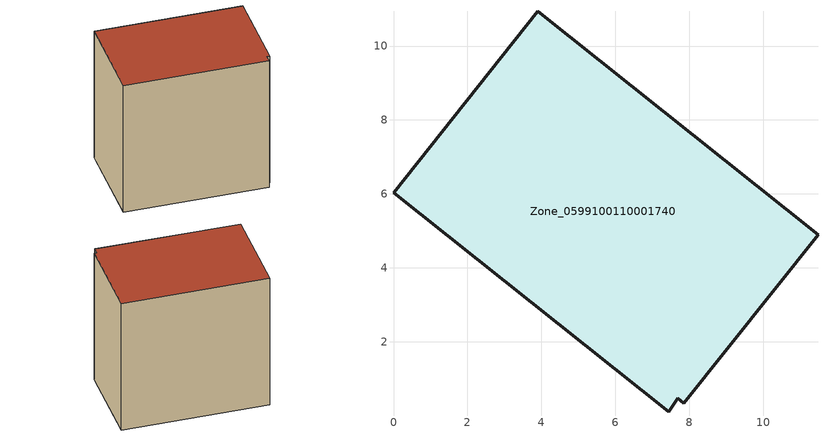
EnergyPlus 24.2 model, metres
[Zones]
Zone_0599100110001740
 floor ground (C_G): 7.68,0.47 7.44,0.11 0,6.03 3.9,10.94 11.48,4.9 7.85,0.33 z0.48
 wall outside (C_F): 11.48,4.9 3.9,10.94 0,6.03 7.44,0.11 7.68,0.47 7.85,0.33 11.48,4.9 z0.48:10.04
 roof outside (C_R): 7.44,0.11 7.68,0.47 7.85,0.33 11.48,4.9 3.9,10.94 0,6.03 z10.04
[BUILDING]
Pand.0599100110001740: North Axis=0; Terrain=City; Loads Convergence Tolerance Value=0.04; Temperature Convergence Tolerance Value=0.4; Solar Distribution=FullExterior; Maximum Number of Warmup Days=25; Minimum Number of Warmup Days=1
[Site:Location]
Rotterdam.The.Hague.AP_ZH_NLD Design_Conditions: Latitude=51.96; Longitude=4.45; Time Zone=1; Elevation=-4.5
[SITE:GROUNDTEMPERATURE:BUILDINGSURFACE]
18, 18, 18, 18, 18, 18, 18, 18, 18, 18, 18, 18
[MATERIAL] Thermal Absorptance=0.9; Solar Absorptance=0.7; Visible Absorptance=0.7
Name | Roughness | Thickness | Conductivity | Density | Specific Heat
G.TC.2015-2018 | MediumSmooth | 0.15 | 0.0428571 | 540 | 1210
F.TC.2015-2018 | Rough | 0.3 | 0.0666667 | 1920 | 840
R.TC.2015-2018 | MediumRough | 0.2 | 0.0333333 | 1500 | 1000
[CONSTRUCTION]
C_G: G.TC.2015-2018
C_F: F.TC.2015-2018
C_R: R.TC.2015-2018
[ZONE]
Zone_0599100110001740: Type=1; Multiplier=1; Ceiling Height=Autocalculate; Volume=Autocalculate; Floor Area=autocalculate; Part of Total Floor Area=Yes
[ZONEINFILTRATION:DESIGNFLOWRATE]
Infil_Zone_0599100110001740: Zone or ZoneList or Space or SpaceList=Zone_0599100110001740; Schedule=AlwaysOn; Design Flow Rate Calculation Method=Flow/Area; Flow Rate per Floor Area=0.0015; Constant Term Coefficient=1; Temperature Term Coefficient=0; Velocity Term Coefficient=0; Velocity Squared Term Coefficient=0
[HVACTEMPLATE:ZONE:IDEALLOADSAIRSYSTEM]
Zone_0599100110001740: Maximum Heating Supply Air Temperature=50; Minimum Cooling Supply Air Temperature=13; Maximum Heating Supply Air Humidity Ratio=0.0156; Minimum Cooling Supply Air Humidity Ratio=0.0077; Heating Limit=NoLimit; Cooling Limit=NoLimit; Dehumidification Control Type=ConstantSensibleHeatRatio; Cooling Sensible Heat Ratio=0.7; Dehumidification Setpoint=60; Humidification Control Type=None; Humidification Setpoint=30; Outdoor Air Method=None; Outdoor Air Flow Rate per Person=0.00944; Outdoor Air Flow Rate per Zone Floor Area=0; Outdoor Air Flow Rate per Zone=0; Demand Controlled Ventilation Type=None; Outdoor Air Economizer Type=NoEconomizer; Heat Recovery Type=None; Sensible Heat Recovery Effectiveness=0.7; Latent Heat Recovery Effectiveness=0.65
[ZONECONTROL:THERMOSTAT]
ThermostatControl_Zone_0599100110001740: Zone or ZoneList=Zone_0599100110001740; Control Type Schedule=DualSetpointControlType; Control 1=Thermostat_Zone_0599100110001740; Temperature Difference Between Cutout And Setpoint=0
[THERMOSTATSETPOINT:DUALSETPOINT]
Thermostat_Zone_0599100110001740: Heating Setpoint Temperature Schedule=HeatingSetpoint_Zone_0599100110001740; Cooling Setpoint Temperature Schedule=CoolingSetpoint_Zone_0599100110001740
[SCHEDULE:COMPACT]
HeatingSetpoint_Zone_0599100110001740: Through: 12/31, For: AllDays, Until: 24:00, 21
CoolingSetpoint_Zone_0599100110001740: Through: 12/31, For: AllDays, Until: 24:00, 24
DualSetpointControlType: Through: 12/31, For: AllDays, Until: 24:00, 4
AlwaysOn: Through: 12/31, For: AllDays, Until: 24:00, 1
